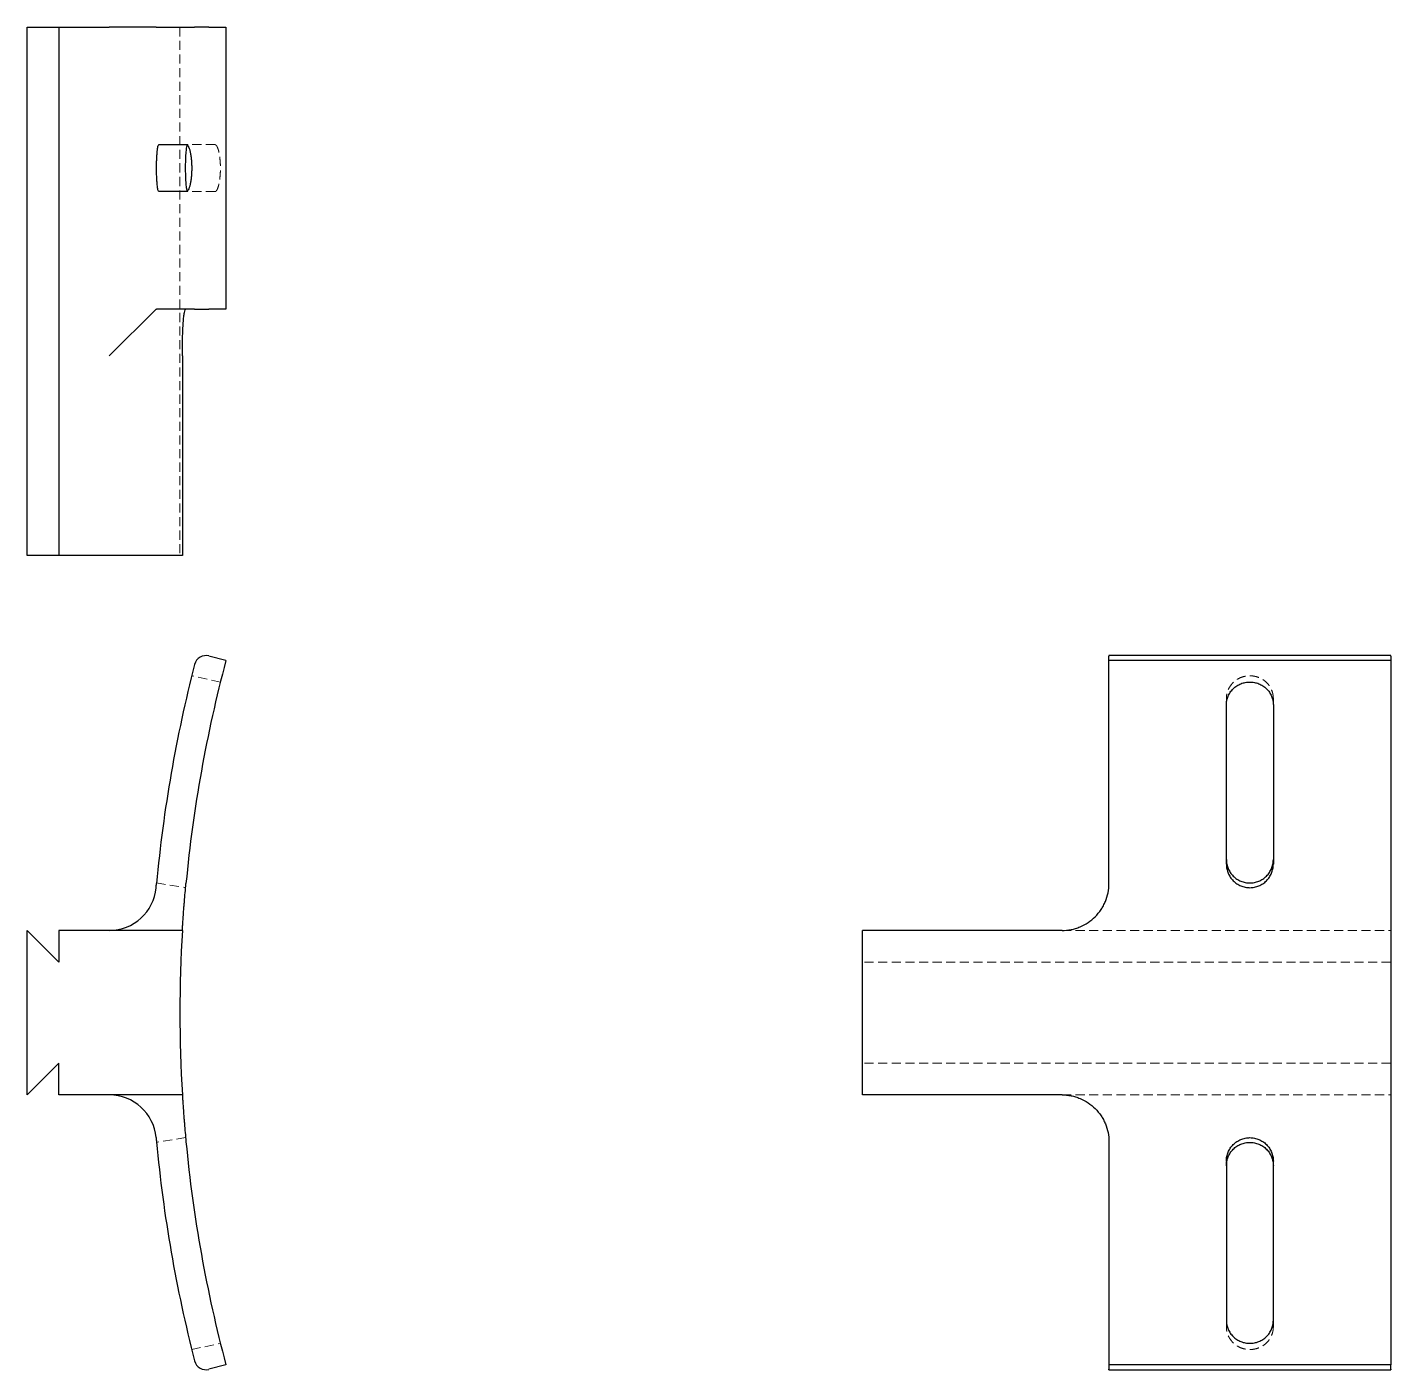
# Model space of a CAD drawing. Header units: millimetres. Extents: x 69 to 260, y 7 to 195.
import ezdxf

# ---------------------------------------------------------------- set-up
doc = ezdxf.new("R2010")
doc.units = ezdxf.units.MM
doc.linetypes.add('HIDDEN', pattern=[1.905, 1.27, -0.635])

msp = doc.modelspace()

# ---------------------------------------------------------------- linework, layer by layer
at = {"color": 7, "linetype": 'Continuous', "lineweight": 25}
for p, q in [((69.09, 121.02), (69.09, 194.98)), ((69.09, 194.98), (73.53, 194.98)), ((73.53, 194.98), (73.53, 121.02)), ((73.53, 194.98), (80.58, 194.98)), ((87.13, 194.98), (80.58, 194.98)), ((87.13, 194.98), (92.52, 194.98)), ((94.53, 194.98), (92.52, 194.98)), ((94.53, 194.98), (96.91, 194.98)), ((96.91, 194.98), (96.91, 155.53)), ((87.53, 178.55), (91.35, 178.55)), ((91.35, 171.97), (87.53, 171.97)), ((80.58, 148.96), (87.13, 155.51)), ((92.52, 155.53), (87.19, 155.53)), ((92.52, 155.53), (94.53, 155.53)), ((96.91, 155.53), (94.53, 155.53)), ((90.81, 148.96), (90.81, 121.02)), ((73.53, 121.02), (69.09, 121.02)), ((90.81, 121.02), (73.53, 121.02)), ((96.91, 106.31), (94.53, 106.94)), ((259.98, 107), (220.53, 107)), ((220.53, 107), (220.53, 106.94)), ((220.53, 106.31), (220.53, 106.94)), ((259.98, 106.94), (259.98, 107)), ((259.98, 106.94), (259.98, 106.31)), ((220.53, 75.08), (220.53, 106.31)), ((259.98, 106.31), (220.53, 106.31)), ((259.98, 106.31), (259.98, 7.69)), ((236.97, 77.78), (236.97, 100.1)), ((243.55, 100.1), (243.55, 77.78)), ((69.09, 45.49), (69.09, 68.51)), ((73.53, 64.07), (69.09, 68.51)), ((90.81, 68.51), (73.53, 68.51)), ((73.53, 68.51), (73.53, 64.07)), ((186.02, 45.49), (186.02, 68.51)), ((213.96, 68.51), (186.02, 68.51)), ((73.53, 49.93), (69.09, 45.49)), ((73.53, 45.49), (73.53, 49.93)), ((90.81, 45.49), (73.53, 45.49)), ((213.96, 45.49), (186.02, 45.49)), ((220.53, 38.92), (220.53, 7.69)), ((236.97, 36.22), (236.97, 13.9)), ((243.55, 13.9), (243.55, 36.22)), ((96.91, 7.69), (94.53, 7.06)), ((259.98, 7.69), (220.53, 7.69)), ((220.53, 7.69), (220.53, 7.06)), ((259.98, 7.06), (259.98, 7.69)), ((220.53, 7), (220.53, 7.06)), ((220.53, 7), (259.98, 7)), ((259.98, 7.06), (259.98, 7))]:
    msp.add_line(p, q, dxfattribs=at)
at = {"color": 7, "linetype": 'HIDDEN', "lineweight": 18}
for p, q in [((90.46, 194.98), (90.46, 121.02)), ((95.37, 178.55), (91.35, 178.55)), ((95.37, 171.97), (91.35, 171.97)), ((91.59, 171.97), (91.51, 172.09)), ((96.13, 103.3), (92.11, 104.18)), ((236.97, 100.1), (236.97, 100.98)), ((243.55, 100.1), (243.55, 100.98)), ((87.19, 75.16), (91.26, 74.5)), ((213.96, 68.51), (259.98, 68.51)), ((259.98, 64.07), (186.02, 64.07)), ((259.98, 49.93), (186.02, 49.93)), ((213.96, 45.49), (259.98, 45.49)), ((91.26, 39.5), (87.19, 38.84)), ((236.97, 13.9), (236.97, 13.02)), ((243.55, 13.9), (243.55, 13.02)), ((92.11, 9.82), (96.13, 10.7))]:
    msp.add_line(p, q, dxfattribs=at)
at = {"color": 7, "linetype": 'Continuous', "lineweight": 25}
for centre, radius, start, end in [((94.11, 105.36), 1.64, 75.1008, 165.5856), ((282.25, 57), 195.9, 165.5856, 174.7043), ((282.25, 57), 191.79, 165.1008, 174.5905), ((80.58, 75.08), 6.57, 270, 354.8767), ((282.25, 57), 191.79, 176.5606, 183.4394), ((80.58, 38.92), 6.57, 5.1233, 90), ((282.25, 57), 195.9, 185.2957, 194.4144), ((282.25, 57), 191.79, 185.4095, 194.8992), ((94.11, 8.64), 1.64, 194.4144, 284.8992)]:
    msp.add_arc(centre, radius, start, end, dxfattribs=at)
for points, knots in [([(87.53, 171.97), (87.5, 171.97), (87.48, 171.99), (87.44, 172.08), (87.41, 172.14), (87.37, 172.3), (87.35, 172.4), (87.32, 172.64), (87.3, 172.78), (87.27, 173.09), (87.26, 173.25), (87.24, 173.61), (87.23, 173.8), (87.21, 174.2), (87.2, 174.4), (87.2, 174.83), (87.19, 175.04), (87.19, 175.47), (87.2, 175.69), (87.2, 176.11), (87.21, 176.32), (87.23, 176.71), (87.24, 176.91), (87.26, 177.26), (87.27, 177.43), (87.3, 177.74), (87.32, 177.87), (87.35, 178.11), (87.37, 178.21), (87.41, 178.38), (87.44, 178.44), (87.48, 178.52), (87.5, 178.55), (87.53, 178.55)], [0, 0, 0, 0, 0.0625, 0.0625, 0.125, 0.125, 0.1875, 0.1875, 0.25, 0.25, 0.3125, 0.3125, 0.375, 0.375, 0.4375, 0.4375, 0.5, 0.5, 0.5625, 0.5625, 0.625, 0.625, 0.6875, 0.6875, 0.75, 0.75, 0.8125, 0.8125, 0.875, 0.875, 0.9375, 0.9375, 1, 1, 1, 1]), ([(91.51, 172.09), (91.5, 172.11), (91.45, 172.18), (91.37, 172.66), (91.3, 173.48), (91.27, 174.41), (91.26, 175.39), (91.27, 176.37), (91.32, 177.34), (91.4, 178.1), (91.47, 178.32), (91.5, 178.43)], [0, 0, 0, 0, 0.043265, 0.169862, 0.296434, 0.42281, 0.505195, 0.631233, 0.757266, 0.883451, 1, 1, 1, 1]), ([(91.35, 178.55), (91.4, 178.55), (91.45, 178.52), (91.54, 178.44), (91.59, 178.38), (91.68, 178.21), (91.73, 178.11), (91.81, 177.87), (91.85, 177.74), (91.92, 177.43), (91.95, 177.27), (92.01, 176.91), (92.04, 176.72), (92.08, 176.32), (92.09, 176.11), (92.11, 175.69), (92.12, 175.48), (92.12, 175.05), (92.11, 174.83), (92.09, 174.41), (92.08, 174.2), (92.04, 173.8), (92.01, 173.61), (91.95, 173.26), (91.92, 173.09), (91.85, 172.78), (91.81, 172.65), (91.73, 172.41), (91.68, 172.3), (91.59, 172.14), (91.54, 172.08), (91.45, 171.99), (91.4, 171.97), (91.35, 171.97)], [0, 0, 0, 0, 0.0625, 0.0625, 0.125, 0.125, 0.1875, 0.1875, 0.25, 0.25, 0.3125, 0.3125, 0.375, 0.375, 0.4375, 0.4375, 0.5, 0.5, 0.5625, 0.5625, 0.625, 0.625, 0.6875, 0.6875, 0.75, 0.75, 0.8125, 0.8125, 0.875, 0.875, 0.9375, 0.9375, 1, 1, 1, 1]), ([(90.81, 148.96), (90.81, 149.39), (90.81, 149.82), (90.82, 150.45), (90.82, 150.66), (90.83, 151.07), (90.83, 151.28), (90.85, 151.88), (90.86, 152.26), (90.89, 152.97), (90.91, 153.31), (90.95, 153.91), (90.98, 154.19), (91.02, 154.55), (91.03, 154.66), (91.06, 154.86), (91.08, 154.95), (91.12, 155.2), (91.16, 155.32), (91.23, 155.49), (91.27, 155.53), (91.31, 155.53)], [0, 0, 0, 0, 0.125, 0.125, 0.1875, 0.1875, 0.25, 0.25, 0.375, 0.375, 0.5, 0.5, 0.625, 0.625, 0.6875, 0.6875, 0.75, 0.75, 0.875, 0.875, 1, 1, 1, 1]), ([(236.97, 100.1), (236.97, 100.31), (236.99, 100.52), (237.08, 100.93), (237.14, 101.13), (237.3, 101.52), (237.41, 101.7), (237.64, 102.05), (237.78, 102.22), (238.09, 102.51), (238.25, 102.64), (238.61, 102.88), (238.8, 102.98), (239.2, 103.14), (239.4, 103.2), (239.83, 103.28), (240.04, 103.3), (240.47, 103.3), (240.69, 103.28), (241.11, 103.2), (241.32, 103.14), (241.71, 102.98), (241.91, 102.88), (242.26, 102.65), (242.43, 102.51), (242.74, 102.22), (242.87, 102.05), (243.11, 101.71), (243.21, 101.52), (243.38, 101.13), (243.44, 100.93), (243.52, 100.52), (243.55, 100.31), (243.55, 100.1)], [0, 0, 0, 0, 0.0625, 0.0625, 0.125, 0.125, 0.1875, 0.1875, 0.25, 0.25, 0.3125, 0.3125, 0.375, 0.375, 0.4375, 0.4375, 0.5, 0.5, 0.5625, 0.5625, 0.625, 0.625, 0.6875, 0.6875, 0.75, 0.75, 0.8125, 0.8125, 0.875, 0.875, 0.9375, 0.9375, 1, 1, 1, 1]), ([(236.97, 78.44), (236.97, 78.22), (236.99, 78.01), (237.08, 77.59), (237.14, 77.38), (237.3, 76.99), (237.4, 76.8), (237.64, 76.44), (237.78, 76.27), (238.09, 75.97), (238.25, 75.83), (238.61, 75.59), (238.8, 75.49), (239.2, 75.33), (239.4, 75.27), (239.83, 75.18), (240.04, 75.16), (240.47, 75.16), (240.69, 75.18), (241.11, 75.27), (241.32, 75.33), (241.71, 75.49), (241.91, 75.59), (242.26, 75.83), (242.43, 75.97), (242.74, 76.27), (242.87, 76.44), (243.11, 76.79), (243.21, 76.98), (243.38, 77.38), (243.44, 77.59), (243.52, 78), (243.55, 78.22), (243.55, 78.44)], [0, 0, 0, 0, 0.0625, 0.0625, 0.125, 0.125, 0.1875, 0.1875, 0.25, 0.25, 0.3125, 0.3125, 0.375, 0.375, 0.4375, 0.4375, 0.5, 0.5, 0.5625, 0.5625, 0.625, 0.625, 0.6875, 0.6875, 0.75, 0.75, 0.8125, 0.8125, 0.875, 0.875, 0.9375, 0.9375, 1, 1, 1, 1]), ([(236.97, 77.78), (236.97, 77.57), (236.99, 77.35), (237.08, 76.93), (237.14, 76.73), (237.3, 76.33), (237.4, 76.14), (237.64, 75.79), (237.78, 75.62), (238.08, 75.32), (238.25, 75.18), (238.61, 74.94), (238.8, 74.84), (239.19, 74.67), (239.4, 74.61), (239.83, 74.53), (240.04, 74.5), (240.48, 74.5), (240.69, 74.53), (241.11, 74.61), (241.32, 74.67), (241.72, 74.84), (241.91, 74.94), (242.26, 75.18), (242.43, 75.31), (242.73, 75.62), (242.87, 75.78), (243.11, 76.14), (243.21, 76.33), (243.38, 76.72), (243.44, 76.93), (243.52, 77.35), (243.55, 77.57), (243.55, 77.78)], [0, 0, 0, 0, 0.0625, 0.0625, 0.125, 0.125, 0.1875, 0.1875, 0.25, 0.25, 0.3125, 0.3125, 0.375, 0.375, 0.4375, 0.4375, 0.5, 0.5, 0.5625, 0.5625, 0.625, 0.625, 0.6875, 0.6875, 0.75, 0.75, 0.8125, 0.8125, 0.875, 0.875, 0.9375, 0.9375, 1, 1, 1, 1]), ([(90.81, 68.51), (90.81, 68.51), (90.81, 68.55), (90.82, 68.67), (90.82, 68.73), (90.83, 68.85), (90.83, 68.93), (90.85, 69.17), (90.86, 69.38), (90.89, 69.85), (90.91, 70.13), (90.95, 70.74), (90.98, 71.07), (91.02, 71.61), (91.03, 71.79), (91.06, 72.17), (91.08, 72.37), (91.12, 72.96), (91.16, 73.37), (91.23, 74.22), (91.27, 74.65), (91.31, 75.08)], [0, 0, 0, 0, 0.125, 0.125, 0.1875, 0.1875, 0.25, 0.25, 0.375, 0.375, 0.5, 0.5, 0.625, 0.625, 0.6875, 0.6875, 0.75, 0.75, 0.875, 0.875, 1, 1, 1, 1]), ([(213.96, 68.51), (214.39, 68.51), (214.82, 68.55), (215.45, 68.67), (215.66, 68.73), (216.07, 68.85), (216.28, 68.93), (216.88, 69.17), (217.26, 69.38), (217.97, 69.85), (218.31, 70.13), (218.91, 70.74), (219.19, 71.07), (219.55, 71.61), (219.66, 71.79), (219.86, 72.17), (219.95, 72.37), (220.2, 72.96), (220.32, 73.37), (220.49, 74.22), (220.53, 74.65), (220.53, 75.08)], [0, 0, 0, 0, 0.125, 0.125, 0.1875, 0.1875, 0.25, 0.25, 0.375, 0.375, 0.5, 0.5, 0.625, 0.625, 0.6875, 0.6875, 0.75, 0.75, 0.875, 0.875, 1, 1, 1, 1]), ([(90.81, 45.49), (90.81, 45.49), (90.81, 45.45), (90.82, 45.33), (90.82, 45.27), (90.83, 45.15), (90.83, 45.07), (90.85, 44.83), (90.86, 44.62), (90.89, 44.15), (90.91, 43.87), (90.95, 43.26), (90.98, 42.93), (91.02, 42.39), (91.03, 42.21), (91.06, 41.83), (91.08, 41.63), (91.12, 41.04), (91.16, 40.63), (91.23, 39.78), (91.27, 39.35), (91.31, 38.92)], [0, 0, 0, 0, 0.125, 0.125, 0.1875, 0.1875, 0.25, 0.25, 0.375, 0.375, 0.5, 0.5, 0.625, 0.625, 0.6875, 0.6875, 0.75, 0.75, 0.875, 0.875, 1, 1, 1, 1]), ([(213.96, 45.49), (214.39, 45.49), (214.82, 45.45), (215.45, 45.33), (215.66, 45.27), (216.07, 45.15), (216.28, 45.07), (216.88, 44.83), (217.26, 44.62), (217.97, 44.15), (218.31, 43.87), (218.91, 43.26), (219.19, 42.93), (219.55, 42.39), (219.66, 42.21), (219.86, 41.83), (219.95, 41.63), (220.2, 41.04), (220.32, 40.63), (220.49, 39.78), (220.53, 39.35), (220.53, 38.92)], [0, 0, 0, 0, 0.125, 0.125, 0.1875, 0.1875, 0.25, 0.25, 0.375, 0.375, 0.5, 0.5, 0.625, 0.625, 0.6875, 0.6875, 0.75, 0.75, 0.875, 0.875, 1, 1, 1, 1]), ([(236.97, 36.22), (236.97, 36.43), (236.99, 36.65), (237.08, 37.07), (237.14, 37.27), (237.3, 37.67), (237.4, 37.86), (237.64, 38.21), (237.78, 38.38), (238.08, 38.68), (238.25, 38.82), (238.61, 39.06), (238.8, 39.16), (239.19, 39.33), (239.4, 39.39), (239.83, 39.47), (240.04, 39.5), (240.48, 39.5), (240.69, 39.47), (241.11, 39.39), (241.32, 39.33), (241.72, 39.16), (241.91, 39.06), (242.26, 38.82), (242.43, 38.69), (242.73, 38.38), (242.87, 38.22), (243.11, 37.86), (243.21, 37.67), (243.38, 37.28), (243.44, 37.07), (243.52, 36.65), (243.55, 36.43), (243.55, 36.22)], [0, 0, 0, 0, 0.0625, 0.0625, 0.125, 0.125, 0.1875, 0.1875, 0.25, 0.25, 0.3125, 0.3125, 0.375, 0.375, 0.4375, 0.4375, 0.5, 0.5, 0.5625, 0.5625, 0.625, 0.625, 0.6875, 0.6875, 0.75, 0.75, 0.8125, 0.8125, 0.875, 0.875, 0.9375, 0.9375, 1, 1, 1, 1]), ([(236.97, 35.56), (236.97, 35.78), (236.99, 35.99), (237.08, 36.41), (237.14, 36.62), (237.3, 37.01), (237.4, 37.2), (237.64, 37.56), (237.78, 37.73), (238.09, 38.03), (238.25, 38.17), (238.61, 38.41), (238.8, 38.51), (239.2, 38.67), (239.4, 38.73), (239.83, 38.82), (240.04, 38.84), (240.47, 38.84), (240.69, 38.82), (241.11, 38.73), (241.32, 38.67), (241.71, 38.51), (241.91, 38.41), (242.26, 38.17), (242.43, 38.03), (242.74, 37.73), (242.87, 37.56), (243.11, 37.21), (243.21, 37.02), (243.38, 36.62), (243.44, 36.41), (243.52, 36), (243.55, 35.78), (243.55, 35.56)], [0, 0, 0, 0, 0.0625, 0.0625, 0.125, 0.125, 0.1875, 0.1875, 0.25, 0.25, 0.3125, 0.3125, 0.375, 0.375, 0.4375, 0.4375, 0.5, 0.5, 0.5625, 0.5625, 0.625, 0.625, 0.6875, 0.6875, 0.75, 0.75, 0.8125, 0.8125, 0.875, 0.875, 0.9375, 0.9375, 1, 1, 1, 1]), ([(236.97, 13.9), (236.97, 13.69), (236.99, 13.48), (237.08, 13.07), (237.14, 12.87), (237.3, 12.48), (237.41, 12.3), (237.64, 11.95), (237.78, 11.78), (238.09, 11.49), (238.25, 11.36), (238.61, 11.12), (238.8, 11.02), (239.2, 10.86), (239.4, 10.8), (239.83, 10.72), (240.04, 10.7), (240.47, 10.7), (240.69, 10.72), (241.11, 10.8), (241.32, 10.86), (241.71, 11.02), (241.91, 11.12), (242.26, 11.35), (242.43, 11.49), (242.74, 11.78), (242.87, 11.95), (243.11, 12.29), (243.21, 12.48), (243.38, 12.87), (243.44, 13.07), (243.52, 13.48), (243.55, 13.69), (243.55, 13.9)], [0, 0, 0, 0, 0.0625, 0.0625, 0.125, 0.125, 0.1875, 0.1875, 0.25, 0.25, 0.3125, 0.3125, 0.375, 0.375, 0.4375, 0.4375, 0.5, 0.5, 0.5625, 0.5625, 0.625, 0.625, 0.6875, 0.6875, 0.75, 0.75, 0.8125, 0.8125, 0.875, 0.875, 0.9375, 0.9375, 1, 1, 1, 1])]:
    msp.add_open_spline(points, degree=3, knots=knots, dxfattribs=at)
at = {"color": 7, "linetype": 'HIDDEN', "lineweight": 18}
for points, knots in [([(91.5, 178.43), (91.51, 178.44), (91.53, 178.55), (91.56, 178.55), (91.59, 178.55)], [0, 0, 0, 0, 0.105595, 1, 1, 1, 1]), ([(95.37, 171.97), (95.41, 171.97), (95.46, 171.99), (95.56, 172.08), (95.61, 172.14), (95.7, 172.3), (95.74, 172.41), (95.83, 172.64), (95.87, 172.78), (95.94, 173.09), (95.97, 173.25), (96.03, 173.61), (96.05, 173.8), (96.09, 174.2), (96.11, 174.4), (96.13, 174.83), (96.13, 175.04), (96.13, 175.47), (96.13, 175.69), (96.11, 176.11), (96.09, 176.32), (96.05, 176.71), (96.03, 176.91), (95.97, 177.26), (95.94, 177.43), (95.87, 177.74), (95.83, 177.87), (95.74, 178.11), (95.7, 178.21), (95.61, 178.38), (95.56, 178.44), (95.46, 178.52), (95.41, 178.55), (95.37, 178.55)], [0, 0, 0, 0, 0.0625, 0.0625, 0.125, 0.125, 0.1875, 0.1875, 0.25, 0.25, 0.3125, 0.3125, 0.375, 0.375, 0.4375, 0.4375, 0.5, 0.5, 0.5625, 0.5625, 0.625, 0.625, 0.6875, 0.6875, 0.75, 0.75, 0.8125, 0.8125, 0.875, 0.875, 0.9375, 0.9375, 1, 1, 1, 1]), ([(243.55, 100.98), (243.55, 101.19), (243.52, 101.4), (243.44, 101.81), (243.38, 102.01), (243.21, 102.4), (243.11, 102.58), (242.87, 102.93), (242.74, 103.09), (242.43, 103.39), (242.27, 103.52), (241.91, 103.75), (241.72, 103.85), (241.32, 104.01), (241.11, 104.07), (240.69, 104.15), (240.48, 104.17), (240.05, 104.17), (239.83, 104.15), (239.41, 104.07), (239.2, 104.01), (238.8, 103.85), (238.61, 103.75), (238.26, 103.52), (238.09, 103.39), (237.78, 103.09), (237.65, 102.93), (237.41, 102.58), (237.3, 102.4), (237.14, 102.01), (237.08, 101.81), (236.99, 101.4), (236.97, 101.19), (236.97, 100.98)], [0, 0, 0, 0, 0.0625, 0.0625, 0.125, 0.125, 0.1875, 0.1875, 0.25, 0.25, 0.3125, 0.3125, 0.375, 0.375, 0.4375, 0.4375, 0.5, 0.5, 0.5625, 0.5625, 0.625, 0.625, 0.6875, 0.6875, 0.75, 0.75, 0.8125, 0.8125, 0.875, 0.875, 0.9375, 0.9375, 1, 1, 1, 1]), ([(243.55, 13.02), (243.55, 12.81), (243.52, 12.6), (243.44, 12.19), (243.38, 11.99), (243.21, 11.6), (243.11, 11.42), (242.87, 11.07), (242.74, 10.91), (242.43, 10.61), (242.27, 10.48), (241.91, 10.25), (241.72, 10.15), (241.32, 9.99), (241.11, 9.93), (240.69, 9.85), (240.48, 9.83), (240.05, 9.83), (239.83, 9.85), (239.41, 9.93), (239.2, 9.99), (238.8, 10.15), (238.61, 10.25), (238.26, 10.48), (238.09, 10.61), (237.78, 10.91), (237.65, 11.07), (237.41, 11.42), (237.3, 11.6), (237.14, 11.99), (237.08, 12.19), (236.99, 12.6), (236.97, 12.81), (236.97, 13.02)], [0, 0, 0, 0, 0.0625, 0.0625, 0.125, 0.125, 0.1875, 0.1875, 0.25, 0.25, 0.3125, 0.3125, 0.375, 0.375, 0.4375, 0.4375, 0.5, 0.5, 0.5625, 0.5625, 0.625, 0.625, 0.6875, 0.6875, 0.75, 0.75, 0.8125, 0.8125, 0.875, 0.875, 0.9375, 0.9375, 1, 1, 1, 1])]:
    msp.add_open_spline(points, degree=3, knots=knots, dxfattribs=at)
at = {"color": 7, "linetype": 'Continuous', "lineweight": 25}
for points in [[(87.13, 155.51), (87.15, 155.53), (87.17, 155.53), (87.19, 155.53)], [(87.13, 74.49), (87.15, 74.69), (87.17, 74.89), (87.19, 75.08)], [(87.13, 39.51), (87.15, 39.31), (87.17, 39.11), (87.19, 38.92)]]:
    msp.add_open_spline(points, degree=3, dxfattribs=at)

doc.saveas('drawing.dxf')
